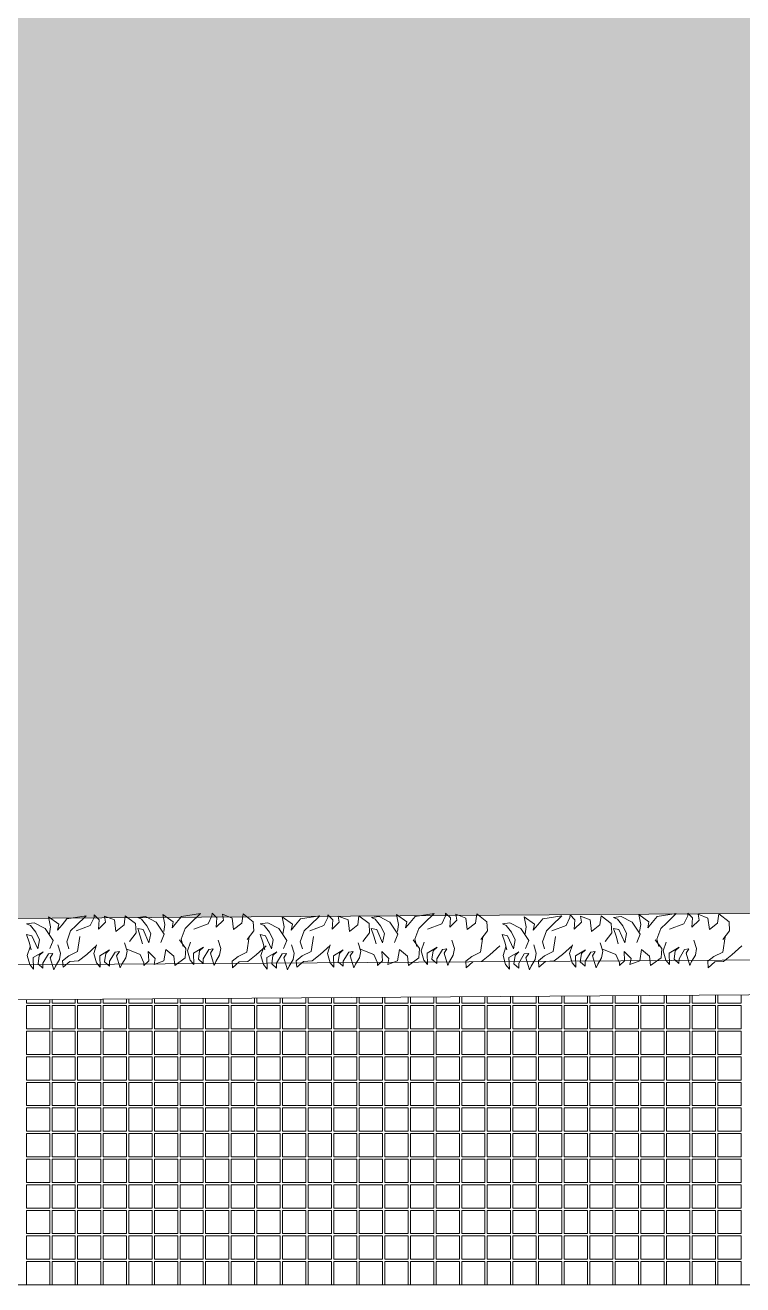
# Model space of a CAD drawing. Header units: millimetres. Extents: x -225363 to 347188, y -782467 to 813415.
# Drawn here: x 7643 to 10726, y 5775 to 11188 of the extents above; entities that cross this region are included whole.
import ezdxf

# ---------------------------------------------------------------- set-up
doc = ezdxf.new("R2010")
doc.units = ezdxf.units.MM
doc.layers.add('Xref SCN', color=8, linetype='Continuous', lineweight=0)

# ---------------------------------------------------------------- blocks, each defined once
blk = doc.blocks.new('tre')
at = {"layer": 'Xref SCN', "ltscale": 100}
for points in [[(220, 3680), (-60, 3640), (-140, 3480), (-230, 3370), (-350, 3380), (-240, 3500), (-230, 3660), (-110, 3810), (60, 3990)], [(350, 2660), (450, 2920), (600, 2990), (650, 2990), (560, 3080), (390, 3070), (520, 3200), (630, 3180), (560, 3360), (350, 3390), (470, 3540), (640, 3560), (500, 3750), (330, 3760), (170, 3640)], [(150, 3110), (0, 3160), (-120, 3140), (-240, 3070), (-310, 3040), (-90, 2970), (-10, 3020), (-20, 2940), (-190, 2840), (-280, 2840), (-200, 2750), (-50, 2770), (20, 2840), (-90, 2660), (-300, 2670), (-220, 2600), (-50, 2550), (110, 2600)], [(300, 2110), (430, 2130), (610, 2090), (480, 2280), (370, 2260), (470, 2340), (580, 2430), (640, 2780), (460, 2600), (360, 2500), (160, 2430), (30, 2470)], [(-30, 1420), (-130, 1680), (-280, 1750), (-330, 1750), (-240, 1840), (-70, 1830), (-200, 1960), (-310, 1940), (-240, 2120), (-30, 2150), (-150, 2300), (-320, 2320), (-180, 2510), (-10, 2520), (150, 2400)], [(70, 1720), (210, 1680), (350, 1630), (330, 1730), (90, 1840), (260, 1870), (400, 1800), (520, 1700), (550, 1630), (570, 1770), (470, 1970), (250, 2120), (100, 2060)], [(80, 1390), (-70, 1440), (-190, 1420), (-310, 1350), (-380, 1320), (-160, 1250), (-80, 1300), (-90, 1220), (-260, 1120), (-350, 1120), (-270, 1030), (-120, 1050), (-50, 1120), (-160, 940), (-370, 950), (-290, 880), (-120, 830), (40, 880)], [(290, 500), (390, 760), (540, 830), (590, 830), (500, 920), (330, 910), (460, 1040), (570, 1020), (500, 1200), (290, 1230), (410, 1380), (580, 1400), (440, 1590), (270, 1600), (110, 1480)], [(190, 570), (-90, 530), (-170, 370), (-260, 260), (-380, 270), (-270, 390), (-260, 550), (-140, 700), (30, 880)], [(230, 10), (360, 30), (540, -10), (410, 180), (300, 160), (400, 240), (510, 330), (570, 680), (390, 500), (290, 400), (90, 330), (-40, 370)], [(30, 170), (-120, 220), (-240, 200), (-360, 130), (-430, 100), (-210, 30), (-130, 80), (-140, 0), (-310, -100), (-400, -100), (-320, -190), (-170, -170), (-100, -100), (-210, -280), (-420, -270), (-340, -340), (-170, -390), (-10, -340)], [(-70, -320), (70, -360), (210, -410), (190, -310), (-50, -200), (120, -170), (260, -240), (380, -340), (410, -410), (430, -270), (330, -70), (110, 80), (-40, 20)]]:
    blk.add_lwpolyline(points, dxfattribs=at)
blk = doc.blocks.new('A$C997e597b')
at = {"layer": 'Xref SCN', "ltscale": 3}
for points in [[(6920.7, 1245), (6920.7, 1210), (6820.7, 1210), (6820.7, 1244.4)], [(7030.7, 1245.8), (7030.7, 1210), (6930.7, 1210), (6930.7, 1245.1)], [(4060.7, 1226), (4060.7, 1210), (3960.7, 1210), (3960.7, 1225.3)], [(4170.7, 1226.7), (4170.7, 1210), (4070.7, 1210), (4070.7, 1226)], [(4280.7, 1227.4), (4280.7, 1210), (4180.7, 1210), (4180.7, 1226.8)], [(4390.7, 1228.2), (4390.7, 1210), (4290.7, 1210), (4290.7, 1227.5)], [(4500.7, 1228.9), (4500.7, 1210), (4400.7, 1210), (4400.7, 1228.2)], [(4610.7, 1229.6), (4610.7, 1210), (4510.7, 1210), (4510.7, 1229)], [(4720.7, 1230.4), (4720.7, 1210), (4620.7, 1210), (4620.7, 1229.7)], [(4830.7, 1231.1), (4830.7, 1210), (4730.7, 1210), (4730.7, 1230.4)], [(4940.7, 1231.8), (4940.7, 1210), (4840.7, 1210), (4840.7, 1231.2)], [(5050.7, 1232.6), (5050.7, 1210), (4950.7, 1210), (4950.7, 1231.9)], [(5160.7, 1233.3), (5160.7, 1210), (5060.7, 1210), (5060.7, 1232.6)], [(5270.7, 1234), (5270.7, 1210), (5170.7, 1210), (5170.7, 1233.4)], [(5380.7, 1234.8), (5380.7, 1210), (5280.7, 1210), (5280.7, 1234.1)], [(5490.7, 1235.5), (5490.7, 1210), (5390.7, 1210), (5390.7, 1234.8)], [(5600.7, 1236.2), (5600.7, 1210), (5500.7, 1210), (5500.7, 1235.6)], [(5710.7, 1237), (5710.7, 1210), (5610.7, 1210), (5610.7, 1236.3)], [(5820.7, 1237.7), (5820.7, 1210), (5720.7, 1210), (5720.7, 1237)], [(5930.7, 1238.4), (5930.7, 1210), (5830.7, 1210), (5830.7, 1237.8)], [(6040.7, 1239.2), (6040.7, 1210), (5940.7, 1210), (5940.7, 1238.5)], [(6150.7, 1239.9), (6150.7, 1210), (6050.7, 1210), (6050.7, 1239.2)], [(6260.7, 1240.6), (6260.7, 1210), (6160.7, 1210), (6160.7, 1240)], [(6370.7, 1241.4), (6370.7, 1210), (6270.7, 1210), (6270.7, 1240.7)], [(6480.7, 1242.1), (6480.7, 1210), (6380.7, 1210), (6380.7, 1241.4)], [(6590.7, 1242.8), (6590.7, 1210), (6490.7, 1210), (6490.7, 1242.2)], [(6700.7, 1243.6), (6700.7, 1210), (6600.7, 1210), (6600.7, 1242.9)], [(6810.7, 1244.3), (6810.7, 1210), (6710.7, 1210), (6710.7, 1243.6)]]:
    blk.add_lwpolyline(points, dxfattribs=at)
for points in [[(3960.7, 1200), (4060.7, 1200), (4060.7, 1100), (3960.7, 1100)], [(4070.7, 1200), (4170.7, 1200), (4170.7, 1100), (4070.7, 1100)], [(4180.7, 1200), (4280.7, 1200), (4280.7, 1100), (4180.7, 1100)], [(4290.7, 1200), (4390.7, 1200), (4390.7, 1100), (4290.7, 1100)], [(4400.7, 1200), (4500.7, 1200), (4500.7, 1100), (4400.7, 1100)], [(4510.7, 1200), (4610.7, 1200), (4610.7, 1100), (4510.7, 1100)], [(4620.7, 1200), (4720.7, 1200), (4720.7, 1100), (4620.7, 1100)], [(4730.7, 1200), (4830.7, 1200), (4830.7, 1100), (4730.7, 1100)], [(4840.7, 1200), (4940.7, 1200), (4940.7, 1100), (4840.7, 1100)], [(4950.7, 1200), (5050.7, 1200), (5050.7, 1100), (4950.7, 1100)], [(5060.7, 1200), (5160.7, 1200), (5160.7, 1100), (5060.7, 1100)], [(5170.7, 1200), (5270.7, 1200), (5270.7, 1100), (5170.7, 1100)], [(5280.7, 1200), (5380.7, 1200), (5380.7, 1100), (5280.7, 1100)], [(5390.7, 1200), (5490.7, 1200), (5490.7, 1100), (5390.7, 1100)], [(5500.7, 1200), (5600.7, 1200), (5600.7, 1100), (5500.7, 1100)], [(5610.7, 1200), (5710.7, 1200), (5710.7, 1100), (5610.7, 1100)], [(5720.7, 1200), (5820.7, 1200), (5820.7, 1100), (5720.7, 1100)], [(5830.7, 1200), (5930.7, 1200), (5930.7, 1100), (5830.7, 1100)], [(5940.7, 1200), (6040.7, 1200), (6040.7, 1100), (5940.7, 1100)], [(6050.7, 1200), (6150.7, 1200), (6150.7, 1100), (6050.7, 1100)], [(6160.7, 1200), (6260.7, 1200), (6260.7, 1100), (6160.7, 1100)], [(6270.7, 1200), (6370.7, 1200), (6370.7, 1100), (6270.7, 1100)], [(6380.7, 1200), (6480.7, 1200), (6480.7, 1100), (6380.7, 1100)], [(6490.7, 1200), (6590.7, 1200), (6590.7, 1100), (6490.7, 1100)], [(6600.7, 1200), (6700.7, 1200), (6700.7, 1100), (6600.7, 1100)], [(6710.7, 1200), (6810.7, 1200), (6810.7, 1100), (6710.7, 1100)], [(6820.7, 1200), (6920.7, 1200), (6920.7, 1100), (6820.7, 1100)], [(6930.7, 1200), (7030.7, 1200), (7030.7, 1100), (6930.7, 1100)], [(3960.7, 1090), (4060.7, 1090), (4060.7, 990), (3960.7, 990)], [(4070.7, 1090), (4170.7, 1090), (4170.7, 990), (4070.7, 990)], [(4180.7, 1090), (4280.7, 1090), (4280.7, 990), (4180.7, 990)], [(4290.7, 1090), (4390.7, 1090), (4390.7, 990), (4290.7, 990)], [(4400.7, 1090), (4500.7, 1090), (4500.7, 990), (4400.7, 990)], [(4510.7, 1090), (4610.7, 1090), (4610.7, 990), (4510.7, 990)], [(4620.7, 1090), (4720.7, 1090), (4720.7, 990), (4620.7, 990)], [(4730.7, 1090), (4830.7, 1090), (4830.7, 990), (4730.7, 990)], [(4840.7, 1090), (4940.7, 1090), (4940.7, 990), (4840.7, 990)], [(4950.7, 1090), (5050.7, 1090), (5050.7, 990), (4950.7, 990)], [(5060.7, 1090), (5160.7, 1090), (5160.7, 990), (5060.7, 990)], [(5170.7, 1090), (5270.7, 1090), (5270.7, 990), (5170.7, 990)], [(5280.7, 1090), (5380.7, 1090), (5380.7, 990), (5280.7, 990)], [(5390.7, 1090), (5490.7, 1090), (5490.7, 990), (5390.7, 990)], [(5500.7, 1090), (5600.7, 1090), (5600.7, 990), (5500.7, 990)], [(5610.7, 1090), (5710.7, 1090), (5710.7, 990), (5610.7, 990)], [(5720.7, 1090), (5820.7, 1090), (5820.7, 990), (5720.7, 990)], [(5830.7, 1090), (5930.7, 1090), (5930.7, 990), (5830.7, 990)], [(5940.7, 1090), (6040.7, 1090), (6040.7, 990), (5940.7, 990)], [(6050.7, 1090), (6150.7, 1090), (6150.7, 990), (6050.7, 990)], [(6160.7, 1090), (6260.7, 1090), (6260.7, 990), (6160.7, 990)], [(6270.7, 1090), (6370.7, 1090), (6370.7, 990), (6270.7, 990)], [(6380.7, 1090), (6480.7, 1090), (6480.7, 990), (6380.7, 990)], [(6490.7, 1090), (6590.7, 1090), (6590.7, 990), (6490.7, 990)], [(6600.7, 1090), (6700.7, 1090), (6700.7, 990), (6600.7, 990)], [(6710.7, 1090), (6810.7, 1090), (6810.7, 990), (6710.7, 990)], [(6820.7, 1090), (6920.7, 1090), (6920.7, 990), (6820.7, 990)], [(6930.7, 1090), (7030.7, 1090), (7030.7, 990), (6930.7, 990)], [(3960.7, 980), (4060.7, 980), (4060.7, 880), (3960.7, 880)], [(4070.7, 980), (4170.7, 980), (4170.7, 880), (4070.7, 880)], [(4180.7, 980), (4280.7, 980), (4280.7, 880), (4180.7, 880)], [(4290.7, 980), (4390.7, 980), (4390.7, 880), (4290.7, 880)], [(4400.7, 980), (4500.7, 980), (4500.7, 880), (4400.7, 880)], [(4510.7, 980), (4610.7, 980), (4610.7, 880), (4510.7, 880)], [(4620.7, 980), (4720.7, 980), (4720.7, 880), (4620.7, 880)], [(4730.7, 980), (4830.7, 980), (4830.7, 880), (4730.7, 880)], [(4840.7, 980), (4940.7, 980), (4940.7, 880), (4840.7, 880)], [(4950.7, 980), (5050.7, 980), (5050.7, 880), (4950.7, 880)], [(5060.7, 980), (5160.7, 980), (5160.7, 880), (5060.7, 880)], [(5170.7, 980), (5270.7, 980), (5270.7, 880), (5170.7, 880)], [(5280.7, 980), (5380.7, 980), (5380.7, 880), (5280.7, 880)], [(5390.7, 980), (5490.7, 980), (5490.7, 880), (5390.7, 880)], [(5500.7, 980), (5600.7, 980), (5600.7, 880), (5500.7, 880)], [(5610.7, 980), (5710.7, 980), (5710.7, 880), (5610.7, 880)], [(5720.7, 980), (5820.7, 980), (5820.7, 880), (5720.7, 880)], [(5830.7, 980), (5930.7, 980), (5930.7, 880), (5830.7, 880)], [(5940.7, 980), (6040.7, 980), (6040.7, 880), (5940.7, 880)], [(6050.7, 980), (6150.7, 980), (6150.7, 880), (6050.7, 880)], [(6160.7, 980), (6260.7, 980), (6260.7, 880), (6160.7, 880)], [(6270.7, 980), (6370.7, 980), (6370.7, 880), (6270.7, 880)], [(6380.7, 980), (6480.7, 980), (6480.7, 880), (6380.7, 880)], [(6490.7, 980), (6590.7, 980), (6590.7, 880), (6490.7, 880)], [(6600.7, 980), (6700.7, 980), (6700.7, 880), (6600.7, 880)], [(6710.7, 980), (6810.7, 980), (6810.7, 880), (6710.7, 880)], [(6820.7, 980), (6920.7, 980), (6920.7, 880), (6820.7, 880)], [(6930.7, 980), (7030.7, 980), (7030.7, 880), (6930.7, 880)], [(3960.7, 870), (4060.7, 870), (4060.7, 770), (3960.7, 770)], [(4070.7, 870), (4170.7, 870), (4170.7, 770), (4070.7, 770)], [(4180.7, 870), (4280.7, 870), (4280.7, 770), (4180.7, 770)], [(4290.7, 870), (4390.7, 870), (4390.7, 770), (4290.7, 770)], [(4400.7, 870), (4500.7, 870), (4500.7, 770), (4400.7, 770)], [(4510.7, 870), (4610.7, 870), (4610.7, 770), (4510.7, 770)], [(4620.7, 870), (4720.7, 870), (4720.7, 770), (4620.7, 770)], [(4730.7, 870), (4830.7, 870), (4830.7, 770), (4730.7, 770)], [(4840.7, 870), (4940.7, 870), (4940.7, 770), (4840.7, 770)], [(4950.7, 870), (5050.7, 870), (5050.7, 770), (4950.7, 770)], [(5060.7, 870), (5160.7, 870), (5160.7, 770), (5060.7, 770)], [(5170.7, 870), (5270.7, 870), (5270.7, 770), (5170.7, 770)], [(5280.7, 870), (5380.7, 870), (5380.7, 770), (5280.7, 770)], [(5390.7, 870), (5490.7, 870), (5490.7, 770), (5390.7, 770)], [(5500.7, 870), (5600.7, 870), (5600.7, 770), (5500.7, 770)], [(5610.7, 870), (5710.7, 870), (5710.7, 770), (5610.7, 770)], [(5720.7, 870), (5820.7, 870), (5820.7, 770), (5720.7, 770)], [(5830.7, 870), (5930.7, 870), (5930.7, 770), (5830.7, 770)], [(5940.7, 870), (6040.7, 870), (6040.7, 770), (5940.7, 770)], [(6050.7, 870), (6150.7, 870), (6150.7, 770), (6050.7, 770)], [(6160.7, 870), (6260.7, 870), (6260.7, 770), (6160.7, 770)], [(6270.7, 870), (6370.7, 870), (6370.7, 770), (6270.7, 770)], [(6380.7, 870), (6480.7, 870), (6480.7, 770), (6380.7, 770)], [(6490.7, 870), (6590.7, 870), (6590.7, 770), (6490.7, 770)], [(6600.7, 870), (6700.7, 870), (6700.7, 770), (6600.7, 770)], [(6710.7, 870), (6810.7, 870), (6810.7, 770), (6710.7, 770)], [(6820.7, 870), (6920.7, 870), (6920.7, 770), (6820.7, 770)], [(6930.7, 870), (7030.7, 870), (7030.7, 770), (6930.7, 770)], [(3960.7, 760), (4060.7, 760), (4060.7, 660), (3960.7, 660)], [(4070.7, 760), (4170.7, 760), (4170.7, 660), (4070.7, 660)], [(4180.7, 760), (4280.7, 760), (4280.7, 660), (4180.7, 660)], [(4290.7, 760), (4390.7, 760), (4390.7, 660), (4290.7, 660)], [(4400.7, 760), (4500.7, 760), (4500.7, 660), (4400.7, 660)], [(4510.7, 760), (4610.7, 760), (4610.7, 660), (4510.7, 660)], [(4620.7, 760), (4720.7, 760), (4720.7, 660), (4620.7, 660)], [(4730.7, 760), (4830.7, 760), (4830.7, 660), (4730.7, 660)], [(4840.7, 760), (4940.7, 760), (4940.7, 660), (4840.7, 660)], [(4950.7, 760), (5050.7, 760), (5050.7, 660), (4950.7, 660)], [(5060.7, 760), (5160.7, 760), (5160.7, 660), (5060.7, 660)], [(5170.7, 760), (5270.7, 760), (5270.7, 660), (5170.7, 660)], [(5280.7, 760), (5380.7, 760), (5380.7, 660), (5280.7, 660)], [(5390.7, 760), (5490.7, 760), (5490.7, 660), (5390.7, 660)], [(5500.7, 760), (5600.7, 760), (5600.7, 660), (5500.7, 660)], [(5610.7, 760), (5710.7, 760), (5710.7, 660), (5610.7, 660)], [(5720.7, 760), (5820.7, 760), (5820.7, 660), (5720.7, 660)], [(5830.7, 760), (5930.7, 760), (5930.7, 660), (5830.7, 660)], [(5940.7, 760), (6040.7, 760), (6040.7, 660), (5940.7, 660)], [(6050.7, 760), (6150.7, 760), (6150.7, 660), (6050.7, 660)], [(6160.7, 760), (6260.7, 760), (6260.7, 660), (6160.7, 660)], [(6270.7, 760), (6370.7, 760), (6370.7, 660), (6270.7, 660)], [(6380.7, 760), (6480.7, 760), (6480.7, 660), (6380.7, 660)], [(6490.7, 760), (6590.7, 760), (6590.7, 660), (6490.7, 660)], [(6600.7, 760), (6700.7, 760), (6700.7, 660), (6600.7, 660)], [(6710.7, 760), (6810.7, 760), (6810.7, 660), (6710.7, 660)], [(6820.7, 760), (6920.7, 760), (6920.7, 660), (6820.7, 660)], [(6930.7, 760), (7030.7, 760), (7030.7, 660), (6930.7, 660)], [(3960.7, 650), (4060.7, 650), (4060.7, 550), (3960.7, 550)], [(4070.7, 650), (4170.7, 650), (4170.7, 550), (4070.7, 550)], [(4180.7, 650), (4280.7, 650), (4280.7, 550), (4180.7, 550)], [(4290.7, 650), (4390.7, 650), (4390.7, 550), (4290.7, 550)], [(4400.7, 650), (4500.7, 650), (4500.7, 550), (4400.7, 550)], [(4510.7, 650), (4610.7, 650), (4610.7, 550), (4510.7, 550)], [(4620.7, 650), (4720.7, 650), (4720.7, 550), (4620.7, 550)], [(4730.7, 650), (4830.7, 650), (4830.7, 550), (4730.7, 550)], [(4840.7, 650), (4940.7, 650), (4940.7, 550), (4840.7, 550)], [(4950.7, 650), (5050.7, 650), (5050.7, 550), (4950.7, 550)], [(5060.7, 650), (5160.7, 650), (5160.7, 550), (5060.7, 550)], [(5170.7, 650), (5270.7, 650), (5270.7, 550), (5170.7, 550)], [(5280.7, 650), (5380.7, 650), (5380.7, 550), (5280.7, 550)], [(5390.7, 650), (5490.7, 650), (5490.7, 550), (5390.7, 550)], [(5500.7, 650), (5600.7, 650), (5600.7, 550), (5500.7, 550)], [(5610.7, 650), (5710.7, 650), (5710.7, 550), (5610.7, 550)], [(5720.7, 650), (5820.7, 650), (5820.7, 550), (5720.7, 550)], [(5830.7, 650), (5930.7, 650), (5930.7, 550), (5830.7, 550)], [(5940.7, 650), (6040.7, 650), (6040.7, 550), (5940.7, 550)], [(6050.7, 650), (6150.7, 650), (6150.7, 550), (6050.7, 550)], [(6160.7, 650), (6260.7, 650), (6260.7, 550), (6160.7, 550)], [(6270.7, 650), (6370.7, 650), (6370.7, 550), (6270.7, 550)], [(6380.7, 650), (6480.7, 650), (6480.7, 550), (6380.7, 550)], [(6490.7, 650), (6590.7, 650), (6590.7, 550), (6490.7, 550)], [(6600.7, 650), (6700.7, 650), (6700.7, 550), (6600.7, 550)], [(6710.7, 650), (6810.7, 650), (6810.7, 550), (6710.7, 550)], [(6820.7, 650), (6920.7, 650), (6920.7, 550), (6820.7, 550)], [(6930.7, 650), (7030.7, 650), (7030.7, 550), (6930.7, 550)], [(3960.7, 540), (4060.7, 540), (4060.7, 440), (3960.7, 440)], [(4070.7, 540), (4170.7, 540), (4170.7, 440), (4070.7, 440)], [(4180.7, 540), (4280.7, 540), (4280.7, 440), (4180.7, 440)], [(4290.7, 540), (4390.7, 540), (4390.7, 440), (4290.7, 440)], [(4400.7, 540), (4500.7, 540), (4500.7, 440), (4400.7, 440)], [(4510.7, 540), (4610.7, 540), (4610.7, 440), (4510.7, 440)], [(4620.7, 540), (4720.7, 540), (4720.7, 440), (4620.7, 440)], [(4730.7, 540), (4830.7, 540), (4830.7, 440), (4730.7, 440)], [(4840.7, 540), (4940.7, 540), (4940.7, 440), (4840.7, 440)], [(4950.7, 540), (5050.7, 540), (5050.7, 440), (4950.7, 440)], [(5060.7, 540), (5160.7, 540), (5160.7, 440), (5060.7, 440)], [(5170.7, 540), (5270.7, 540), (5270.7, 440), (5170.7, 440)], [(5280.7, 540), (5380.7, 540), (5380.7, 440), (5280.7, 440)], [(5390.7, 540), (5490.7, 540), (5490.7, 440), (5390.7, 440)], [(5500.7, 540), (5600.7, 540), (5600.7, 440), (5500.7, 440)], [(5610.7, 540), (5710.7, 540), (5710.7, 440), (5610.7, 440)], [(5720.7, 540), (5820.7, 540), (5820.7, 440), (5720.7, 440)], [(5830.7, 540), (5930.7, 540), (5930.7, 440), (5830.7, 440)], [(5940.7, 540), (6040.7, 540), (6040.7, 440), (5940.7, 440)], [(6050.7, 540), (6150.7, 540), (6150.7, 440), (6050.7, 440)], [(6160.7, 540), (6260.7, 540), (6260.7, 440), (6160.7, 440)], [(6270.7, 540), (6370.7, 540), (6370.7, 440), (6270.7, 440)], [(6380.7, 540), (6480.7, 540), (6480.7, 440), (6380.7, 440)], [(6490.7, 540), (6590.7, 540), (6590.7, 440), (6490.7, 440)], [(6600.7, 540), (6700.7, 540), (6700.7, 440), (6600.7, 440)], [(6710.7, 540), (6810.7, 540), (6810.7, 440), (6710.7, 440)], [(6820.7, 540), (6920.7, 540), (6920.7, 440), (6820.7, 440)], [(6930.7, 540), (7030.7, 540), (7030.7, 440), (6930.7, 440)], [(3960.7, 430), (4060.7, 430), (4060.7, 330), (3960.7, 330)], [(4070.7, 430), (4170.7, 430), (4170.7, 330), (4070.7, 330)], [(4180.7, 430), (4280.7, 430), (4280.7, 330), (4180.7, 330)], [(4290.7, 430), (4390.7, 430), (4390.7, 330), (4290.7, 330)], [(4400.7, 430), (4500.7, 430), (4500.7, 330), (4400.7, 330)], [(4510.7, 430), (4610.7, 430), (4610.7, 330), (4510.7, 330)], [(4620.7, 430), (4720.7, 430), (4720.7, 330), (4620.7, 330)], [(4730.7, 430), (4830.7, 430), (4830.7, 330), (4730.7, 330)], [(4840.7, 430), (4940.7, 430), (4940.7, 330), (4840.7, 330)], [(4950.7, 430), (5050.7, 430), (5050.7, 330), (4950.7, 330)], [(5060.7, 430), (5160.7, 430), (5160.7, 330), (5060.7, 330)], [(5170.7, 430), (5270.7, 430), (5270.7, 330), (5170.7, 330)], [(5280.7, 430), (5380.7, 430), (5380.7, 330), (5280.7, 330)], [(5390.7, 430), (5490.7, 430), (5490.7, 330), (5390.7, 330)], [(5500.7, 430), (5600.7, 430), (5600.7, 330), (5500.7, 330)], [(5610.7, 430), (5710.7, 430), (5710.7, 330), (5610.7, 330)], [(5720.7, 430), (5820.7, 430), (5820.7, 330), (5720.7, 330)], [(5830.7, 430), (5930.7, 430), (5930.7, 330), (5830.7, 330)], [(5940.7, 430), (6040.7, 430), (6040.7, 330), (5940.7, 330)], [(6050.7, 430), (6150.7, 430), (6150.7, 330), (6050.7, 330)], [(6160.7, 430), (6260.7, 430), (6260.7, 330), (6160.7, 330)], [(6270.7, 430), (6370.7, 430), (6370.7, 330), (6270.7, 330)], [(6380.7, 430), (6480.7, 430), (6480.7, 330), (6380.7, 330)], [(6490.7, 430), (6590.7, 430), (6590.7, 330), (6490.7, 330)], [(6600.7, 430), (6700.7, 430), (6700.7, 330), (6600.7, 330)], [(6710.7, 430), (6810.7, 430), (6810.7, 330), (6710.7, 330)], [(6820.7, 430), (6920.7, 430), (6920.7, 330), (6820.7, 330)], [(6930.7, 430), (7030.7, 430), (7030.7, 330), (6930.7, 330)], [(3960.7, 320), (4060.7, 320), (4060.7, 220), (3960.7, 220)], [(4070.7, 320), (4170.7, 320), (4170.7, 220), (4070.7, 220)], [(4180.7, 320), (4280.7, 320), (4280.7, 220), (4180.7, 220)], [(4290.7, 320), (4390.7, 320), (4390.7, 220), (4290.7, 220)], [(4400.7, 320), (4500.7, 320), (4500.7, 220), (4400.7, 220)], [(4510.7, 320), (4610.7, 320), (4610.7, 220), (4510.7, 220)], [(4620.7, 320), (4720.7, 320), (4720.7, 220), (4620.7, 220)], [(4730.7, 320), (4830.7, 320), (4830.7, 220), (4730.7, 220)], [(4840.7, 320), (4940.7, 320), (4940.7, 220), (4840.7, 220)], [(4950.7, 320), (5050.7, 320), (5050.7, 220), (4950.7, 220)], [(5060.7, 320), (5160.7, 320), (5160.7, 220), (5060.7, 220)], [(5170.7, 320), (5270.7, 320), (5270.7, 220), (5170.7, 220)], [(5280.7, 320), (5380.7, 320), (5380.7, 220), (5280.7, 220)], [(5390.7, 320), (5490.7, 320), (5490.7, 220), (5390.7, 220)], [(5500.7, 320), (5600.7, 320), (5600.7, 220), (5500.7, 220)], [(5610.7, 320), (5710.7, 320), (5710.7, 220), (5610.7, 220)], [(5720.7, 320), (5820.7, 320), (5820.7, 220), (5720.7, 220)], [(5830.7, 320), (5930.7, 320), (5930.7, 220), (5830.7, 220)], [(5940.7, 320), (6040.7, 320), (6040.7, 220), (5940.7, 220)], [(6050.7, 320), (6150.7, 320), (6150.7, 220), (6050.7, 220)], [(6160.7, 320), (6260.7, 320), (6260.7, 220), (6160.7, 220)], [(6270.7, 320), (6370.7, 320), (6370.7, 220), (6270.7, 220)], [(6380.7, 320), (6480.7, 320), (6480.7, 220), (6380.7, 220)], [(6490.7, 320), (6590.7, 320), (6590.7, 220), (6490.7, 220)], [(6600.7, 320), (6700.7, 320), (6700.7, 220), (6600.7, 220)], [(6710.7, 320), (6810.7, 320), (6810.7, 220), (6710.7, 220)], [(6820.7, 320), (6920.7, 320), (6920.7, 220), (6820.7, 220)], [(6930.7, 320), (7030.7, 320), (7030.7, 220), (6930.7, 220)], [(3960.7, 210), (4060.7, 210), (4060.7, 110), (3960.7, 110)], [(4070.7, 210), (4170.7, 210), (4170.7, 110), (4070.7, 110)], [(4180.7, 210), (4280.7, 210), (4280.7, 110), (4180.7, 110)], [(4290.7, 210), (4390.7, 210), (4390.7, 110), (4290.7, 110)], [(4400.7, 210), (4500.7, 210), (4500.7, 110), (4400.7, 110)], [(4510.7, 210), (4610.7, 210), (4610.7, 110), (4510.7, 110)], [(4620.7, 210), (4720.7, 210), (4720.7, 110), (4620.7, 110)], [(4730.7, 210), (4830.7, 210), (4830.7, 110), (4730.7, 110)], [(4840.7, 210), (4940.7, 210), (4940.7, 110), (4840.7, 110)], [(4950.7, 210), (5050.7, 210), (5050.7, 110), (4950.7, 110)], [(5060.7, 210), (5160.7, 210), (5160.7, 110), (5060.7, 110)], [(5170.7, 210), (5270.7, 210), (5270.7, 110), (5170.7, 110)], [(5280.7, 210), (5380.7, 210), (5380.7, 110), (5280.7, 110)], [(5390.7, 210), (5490.7, 210), (5490.7, 110), (5390.7, 110)], [(5500.7, 210), (5600.7, 210), (5600.7, 110), (5500.7, 110)], [(5610.7, 210), (5710.7, 210), (5710.7, 110), (5610.7, 110)], [(5720.7, 210), (5820.7, 210), (5820.7, 110), (5720.7, 110)], [(5830.7, 210), (5930.7, 210), (5930.7, 110), (5830.7, 110)], [(5940.7, 210), (6040.7, 210), (6040.7, 110), (5940.7, 110)], [(6050.7, 210), (6150.7, 210), (6150.7, 110), (6050.7, 110)], [(6160.7, 210), (6260.7, 210), (6260.7, 110), (6160.7, 110)], [(6270.7, 210), (6370.7, 210), (6370.7, 110), (6270.7, 110)], [(6380.7, 210), (6480.7, 210), (6480.7, 110), (6380.7, 110)], [(6490.7, 210), (6590.7, 210), (6590.7, 110), (6490.7, 110)], [(6600.7, 210), (6700.7, 210), (6700.7, 110), (6600.7, 110)], [(6710.7, 210), (6810.7, 210), (6810.7, 110), (6710.7, 110)], [(6820.7, 210), (6920.7, 210), (6920.7, 110), (6820.7, 110)], [(6930.7, 210), (7030.7, 210), (7030.7, 110), (6930.7, 110)], [(3960.7, 100), (4060.7, 100), (4060.7, 0), (3960.7, 0)], [(4070.7, 100), (4170.7, 100), (4170.7, 0), (4070.7, 0)], [(4180.7, 100), (4280.7, 100), (4280.7, 0), (4180.7, 0)], [(4290.7, 100), (4390.7, 100), (4390.7, 0), (4290.7, 0)], [(4400.7, 100), (4500.7, 100), (4500.7, 0), (4400.7, 0)], [(4510.7, 100), (4610.7, 100), (4610.7, 0), (4510.7, 0)], [(4620.7, 100), (4720.7, 100), (4720.7, 0), (4620.7, 0)], [(4730.7, 100), (4830.7, 100), (4830.7, 0), (4730.7, 0)], [(4840.7, 100), (4940.7, 100), (4940.7, 0), (4840.7, 0)], [(4950.7, 100), (5050.7, 100), (5050.7, 0), (4950.7, 0)], [(5060.7, 100), (5160.7, 100), (5160.7, 0), (5060.7, 0)], [(5170.7, 100), (5270.7, 100), (5270.7, 0), (5170.7, 0)], [(5280.7, 100), (5380.7, 100), (5380.7, 0), (5280.7, 0)], [(5390.7, 100), (5490.7, 100), (5490.7, 0), (5390.7, 0)], [(5500.7, 100), (5600.7, 100), (5600.7, 0), (5500.7, 0)], [(5610.7, 100), (5710.7, 100), (5710.7, 0), (5610.7, 0)], [(5720.7, 100), (5820.7, 100), (5820.7, 0), (5720.7, 0)], [(5830.7, 100), (5930.7, 100), (5930.7, 0), (5830.7, 0)], [(5940.7, 100), (6040.7, 100), (6040.7, 0), (5940.7, 0)], [(6050.7, 100), (6150.7, 100), (6150.7, 0), (6050.7, 0)], [(6160.7, 100), (6260.7, 100), (6260.7, 0), (6160.7, 0)], [(6270.7, 100), (6370.7, 100), (6370.7, 0), (6270.7, 0)], [(6380.7, 100), (6480.7, 100), (6480.7, 0), (6380.7, 0)], [(6490.7, 100), (6590.7, 100), (6590.7, 0), (6490.7, 0)], [(6600.7, 100), (6700.7, 100), (6700.7, 0), (6600.7, 0)], [(6710.7, 100), (6810.7, 100), (6810.7, 0), (6710.7, 0)], [(6820.7, 100), (6920.7, 100), (6920.7, 0), (6820.7, 0)], [(6930.7, 100), (7030.7, 100), (7030.7, 0), (6930.7, 0)]]:
    blk.add_lwpolyline(points, close=True, dxfattribs=at)
blk = doc.blocks.new('Xref SCN')
at = {"layer": 'Xref SCN', "ltscale": 3}
h = blk.add_hatch(dxfattribs=at)
h.set_pattern_fill('CROSS', color=256, scale=30, angle=197)
h.set_pattern_definition([(197, (-1424125.8, -442865.07), (-126.479246, -237.872866), [95.25, -285.75]), (287, (-1424185.26, -442833.45), (237.872866, -126.479246), [95.25, -285.75])])
edge = h.paths.add_edge_path()
edge.add_line((10158.3, 16567.3), (1851.3, 14451.4))
edge.add_arc((2136.7, 13337.4), 1150, 104.3699, 180.3856)
edge.add_line((986.8, 13329.7), (1035.4, 6105.3))
edge.add_arc((2185.4, 6113.1), 1150, 180.3856, 250.1333)
edge.add_arc((-23.6, -0.1), 5350, 54.441, 70.1333, ccw=False)
edge.add_arc((3168.4, 4685.8), 343.2, 256.3943, 333.3422)
edge.add_arc((7788.2, 2340.3), 4837.9, 44.3307, 153.0645, ccw=False)
edge.add_arc((13743.2, 8157.8), 3487.1, 224.3307, 435.8788)
edge.add_arc((16212.7, 17236.7), 5922.7, 187.71586, 254.13812, ccw=False)
edge.add_arc((10541.9, 16468.3), 200, 187.6327, 187.7159, ccw=False)
edge.add_arc((10195, 16421.9), 150, 7.6327, 104.1621)
edge = h.paths.add_edge_path()
edge.add_arc((-13757.9, 9268.2), 1150, 104.3599, 180.4403)
edge.add_line((-14907.8, 9259.4), (-14907.8, 2149))
edge.add_arc((-13757.9, 2157.9), 1150, 180.4403, 270.3856)
edge.add_line((-13750.1, 1007.9), (-6129, 1058.9))
edge.add_arc((-6136.7, 2208.8), 1150, 270.3859, 340.1337)
edge.add_arc((-23.6, -0.1), 5350, 110.6378, 160.1333, ccw=False)
edge.add_arc((-2314.5, 6082.8), 1150, 290.6378, 360.3856)
edge.add_line((-1164.6, 6090.5), (-1205.6, 12195.1))
edge.add_arc((-2355.6, 12187.3), 1150, 0.3856, 104.3599)
edge.add_line((-2640.8, 13301.4), (-14043.1, 10382.3))
edge = h.paths.add_edge_path()
edge.add_line((-13750.1, -8364.8), (-2217.8, -8288))
edge.add_arc((-2225.6, -7138), 1150, 270.3861, 360.3861)
edge.add_line((-1075.6, -7130.3), (-1082.5, -6105.5))
edge.add_arc((-2232.5, -6113.2), 1150, 0.3856, 70.1333)
edge.add_arc((-23.6, -0.1), 5350, 200.6378, 250.1333, ccw=False)
edge.add_arc((-6106.4, -2291.1), 1150, 20.6378, 90.3856)
edge.add_line((-6114.2, -1141.1), (-13765.6, -1192.1))
edge.add_arc((-13757.8, -2342), 1150, 90.3861, 180.441)
edge.add_line((-14907.8, -2350.9), (-14907.8, -7223.7))
edge.add_arc((-13757.9, -7214.9), 1150, 180.4404, 270.3856)
edge.add_arc((-13747.8, -8714.8), 350, 90.3818, 90.3856, ccw=False)
at = {"layer": 'Xref SCN'}
for points in [[(-13747.8, -8714.8), (-2215.5, -8638, 0.414214), (-725.6, -7127.9), (-732.5, -6103.1, 0.314089), (-1722.7, -4702.5, -0.219386), (-4702.7, -1762.4, 0.314089), (-6116.5, -791.1), (-13767.9, -842.1, 0.414214), (-15257.8, -2352.1), (-15257.8, -7224.9, 0.414214)], [(-13748.8, -8564.8), (-2216.5, -8488, 0.414214), (-875.6, -7128.9), (-882.5, -6104.2, 0.314089), (-1773.7, -4843.6, -0.219386), (-4843.1, -1815.2, 0.314089), (-6115.5, -941.1), (-13766.9, -992.1, 0.41432), (-15107.8, -2351.6), (-15107.8, -7224.4, 0.414107), (-13748.8, -8564.8, -0.000016)], [(-13750.1, -8364.8), (-2217.8, -8288, 0.414214), (-1075.6, -7130.3), (-1082.5, -6105.5, 0.314089), (-1841.7, -5031.7, -0.219386), (-5030.2, -1885.7, 0.314089), (-6114.2, -1141.1), (-13765.6, -1192.1, 0.414494), (-14907.8, -2350.9), (-14907.8, -7223.7, 0.413933), (-13750.1, -8364.8, -0.000016)]]:
    blk.add_lwpolyline(points, format="xyb", close=True, dxfattribs=at)
blk.add_lwpolyline([(-15257.8, -9923.8), (23042.2, -9923.8), (23042.2, -6977.6)], dxfattribs=at)
at = {"layer": 'Xref SCN', "ltscale": 3}
blk.add_blockref('A$C997e597b', (-15258.6, -9923.8), dxfattribs=at)
at = {"layer": 'Xref SCN', "xscale": -0.2340913466629827, "yscale": 0.2340913466629827, "zscale": 0.2340913466629827, "rotation": 269.2799666287764}
for p in [(-11202.4, -8469.5), (-10198.7, -8469.5), (-9158.5, -8469.5)]:
    blk.add_blockref('tre', p, dxfattribs=at)

msp = doc.modelspace()

# ---------------------------------------------------------------- block references
msp.add_blockref('Xref SCN', (18946.5, 15699))

doc.saveas('drawing.dxf')
